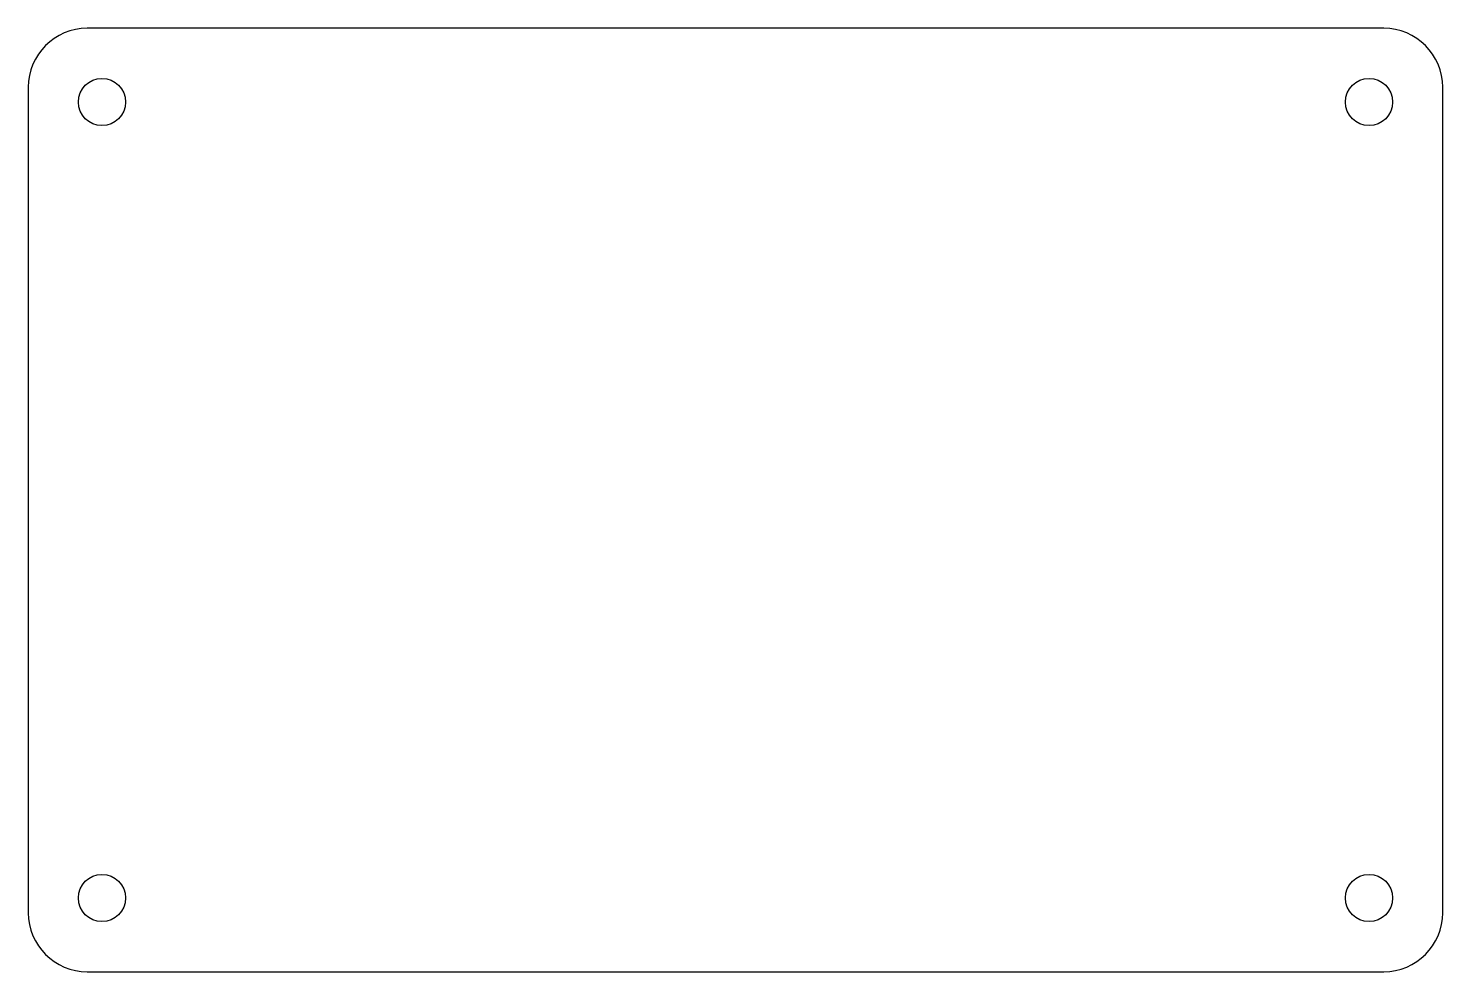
# Model space of a CAD drawing. Extents: x 0 to 96, y 0 to 64.
import ezdxf

# ---------------------------------------------------------------- set-up
doc = ezdxf.new("R2010")
doc.units = 0
doc.layers.add('CUT', color=7, linetype='CONTINUOUS')

msp = doc.modelspace()

# ---------------------------------------------------------------- linework, layer by layer
at = {"layer": 'CUT'}
msp.add_lwpolyline([(4, 0), (92, 0, 0.4142), (96, 4), (96, 60, 0.4142), (92, 64), (4, 64, 0.4142), (0, 60), (0, 4, 0.4142)], format="xyb", close=True, dxfattribs=at)
for centre in [(5, 59), (91, 59), (5, 5), (91, 5)]:
    msp.add_circle(centre, 1.6, dxfattribs=at)

doc.saveas('drawing.dxf')
